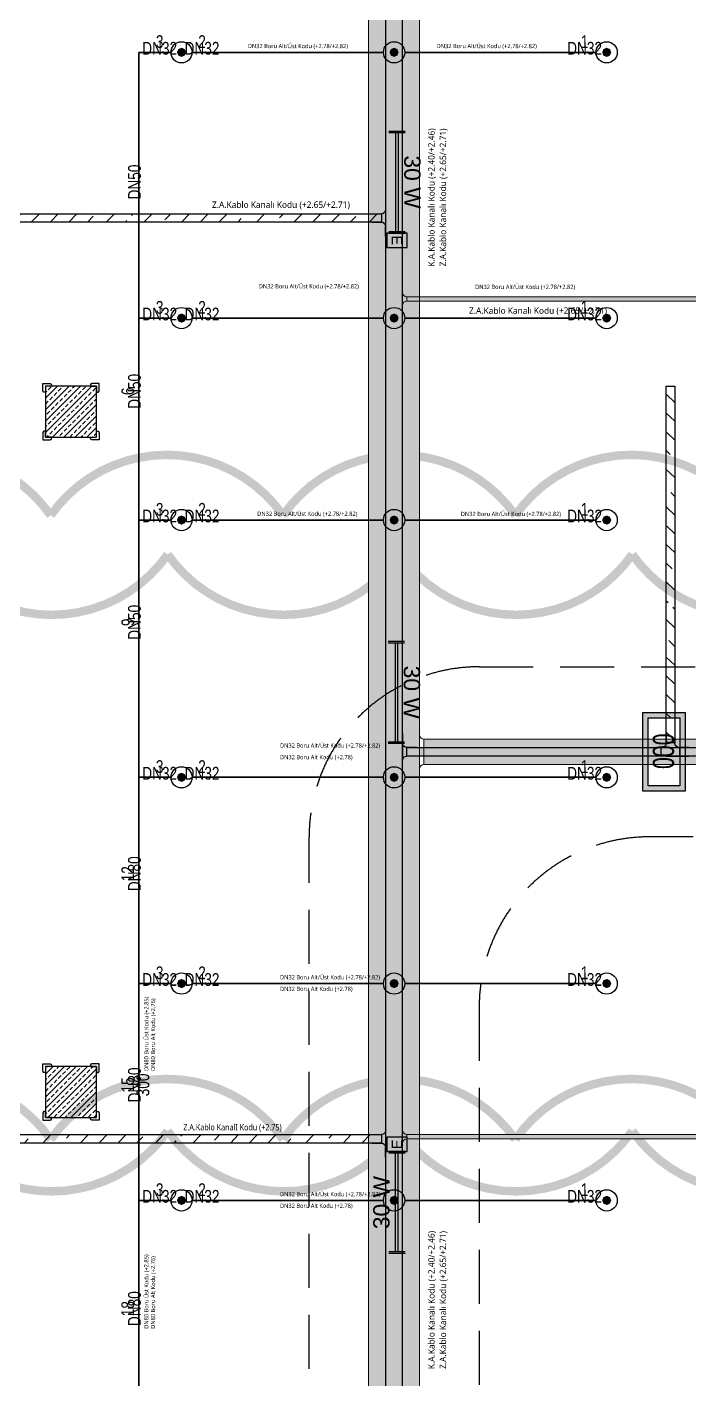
# Model space of a CAD drawing. Header units: millimetres. Extents: x -379292 to 1221486, y 92049 to 447512.
# Drawn here: x -234272 to -226488, y 261244 to 277142 of the extents above; entities that cross this region are included whole.
import ezdxf
from ezdxf.enums import TextEntityAlignment as Align

# ---------------------------------------------------------------- set-up
doc = ezdxf.new("R2010")
doc.units = ezdxf.units.MM
doc.linetypes.add('HIDDEN', pattern=[9.525, 6.35, -3.175])
for name, color, linetype in [('-M-YNGN-SPR-YUK', 7, 'Continuous'), ('-M-YNGN-ZON1-CAP-', 7, 'Continuous'), ('-M-YNGN-ZON1-SPR-', 7, 'Continuous'), ('05_HATCH CONCRETE', 141, 'Continuous'), ('05_SYMBOL', 2, 'Continuous'), ('08_ARAÇ SAYIM', 140, 'Continuous'), ('08_LAMP', 4, 'Continuous'), ('E_CT_ZA', 6, 'Continuous')]:
    doc.layers.add(name, color=color, linetype=linetype)
for name, color, linetype, lineweight in [('-M-YNGN-ZON1', 5, 'SP', 30), ('0-KRCN-SHT YAĞMURSUYUBORUSU-100', 3, 'PISSU_LINE50', 35), ('E_CT_AYDINLATMA', 3, 'Continuous', 9), ('E_CT_KA', 4, 'Continuous', 9), ('E_CT_KIRMIZI', 1, 'Continuous', 9)]:
    doc.layers.add(name, color=color, linetype=linetype, lineweight=lineweight)
doc.styles.add('CIZGI', font='tahoma.ttf', dxfattribs={"width": 0.8, "oblique": 20})
doc.styles.add('MUF', font='isocpeur.ttf')
doc.styles.add('PIPESIZE', font='hcad.shx', dxfattribs={"width": 0.8})
doc.styles.add('SPR-NOT', font='romans.shx')
doc.styles.get("Standard").update_dxf_attribs({"font": 'segoeuil.ttf'})
doc.styles.add('WMF-Arial', font='TURK.SHX')
doc.styles.add('YAZI-2', font='arial.ttf', dxfattribs={"height": 2})
doc.linetypes.add('PISSU_LINE50', pattern='A,50,-10,["C",MUF,S=10,R=0,X=1,Y=-5],0', length=60)
doc.linetypes.add('SP', pattern='A,2,-0.1,["SP",CIZGI,S=0.14,R=0.2,X=0,Y=-0.07],-0.255', length=2.355)
pattern_1 = [(225, (905000, -3e-07), (67.351921, -67.351921), []), (225, (904932.65, -3e-07), (67.351921, -67.351921), [47.625, -23.8125])]

# ---------------------------------------------------------------- blocks, each defined once
blk = doc.blocks.new('bariyer')
at = {"color": 8, "ltscale": 25}
blk.add_lwpolyline([(0, -70), (15, -70, 0.414214), (30, -55), (30, 30), (-55, 30, 0.414214), (-70, 15), (-70, 0), (0, 0)], format="xyb", close=True, dxfattribs=at)
blk = doc.blocks.new('OtoParkBodrumKatMimari')
at = {"layer": '05_HATCH CONCRETE'}
h = blk.add_hatch(dxfattribs=at)
h.set_pattern_fill('ANSI33', color=8, scale=15, angle=180, style=0)
h.set_pattern_definition(pattern_1)
h.paths.add_polyline_path([(12900, 172100), (12300, 172100), (12300, 171500), (12900, 171500)])
h = blk.add_hatch(dxfattribs=at)
h.set_pattern_fill('ANSI33', color=8, scale=15, angle=180, style=0)
h.set_pattern_definition(pattern_1)
h.paths.add_polyline_path([(12900, 164100), (12300, 164100), (12300, 163500), (12900, 163500)])
at = {"color": 5}
for points in [[(12900, 172100), (12300, 172100), (12300, 171500), (12900, 171500)], [(12900, 164100), (12300, 164100), (12300, 163500), (12900, 163500)]]:
    blk.add_lwpolyline(points, close=True, dxfattribs=at)
at = {"layer": '05_SYMBOL', "color": 252, "linetype": 'HIDDEN', "ltscale": 100}
blk.add_lwpolyline([(17400, 168800, 0.414214), (15400, 166800)], format="xyb", dxfattribs=at)
for points in [[(17400, 168800), (130500, 168800)], [(15400, 51961), (15400, 166800)]]:
    blk.add_lwpolyline(points, dxfattribs=at)
blk.add_lwpolyline([(130500, 154800), (130500, 164800, 0.414214), (128500, 166800), (19400, 166800, 0.414214), (17400, 164800), (17400, 154800, 0.414214), (19400, 152800), (128500, 152800, 0.414214)], format="xyb", close=True, dxfattribs=at)
at = {"layer": '05_SYMBOL', "color": 8, "xscale": -1}
for p in [(12300, 172100), (12300, 164100)]:
    blk.add_blockref('bariyer', p, dxfattribs=at)
at = {"layer": '05_SYMBOL', "color": 8}
for p in [(12900, 172100), (12900, 164100)]:
    blk.add_blockref('bariyer', p, dxfattribs=at)
at = {"layer": '05_SYMBOL', "color": 8, "rotation": 180}
for p in [(12300, 171500), (12300, 163500)]:
    blk.add_blockref('bariyer', p, dxfattribs=at)
at = {"layer": '05_SYMBOL', "color": 8, "xscale": -1, "rotation": 180}
for p in [(12900, 171500), (12900, 163500)]:
    blk.add_blockref('bariyer', p, dxfattribs=at)
blk = doc.blocks.new('SP-C-UP-12')
at = {"ltscale": 10}
blk.add_line((0, 0), (0, 0), dxfattribs=at)
at = {"color": 1, "linetype": 'Continuous'}
blk.add_circle((0, 0), 12.5, dxfattribs=at)
at = {"ltscale": 10}
for points in [[(-5.4, 0), (-3.8, 3.8), (-3.8, -3.8), (0, 5.4)], [(-3.8, -3.8), (0, 5.4), (0, -5.4), (3.8, 3.8)], [(0, -5.4), (3.8, 3.8), (3.8, -3.8), (5.4, 0)]]:
    blk.add_solid(points, dxfattribs=at)
at = {"layer": '-M-YNGN-SPR-YUK', "style": 'SPR-NOT', "width": 0.5, "flags": 9}
for tag, p in [('YUK', (0, 17.8)), ('CAP', (0, 14.4)), ('TIP', (0.2, 10.8))]:
    blk.add_attdef(tag, text='', height=2.5, dxfattribs=at).set_placement(p, align=Align.MIDDLE_CENTER)
blk = doc.blocks.new('A$C69E769C9')
at = {"layer": '-M-YNGN-ZON1', "linetype": 'SP', "ltscale": 500}
for p, q in [((414.8, 2880.3), (377.3, 2880.3)), ((377.3, 0), (377.3, 2880.3)), ((552.3, 2880.3), (439.8, 2880.3)), ((552.3, 2880.3), (664.8, 2880.3)), ((689.8, 2880.3), (914.8, 2880.3)), ((414.8, 2567.8), (377.3, 2567.8)), ((552.3, 2567.8), (439.8, 2567.8)), ((552.3, 2567.8), (664.8, 2567.8)), ((689.8, 2567.8), (914.8, 2567.8)), ((414.8, 2330.3), (377.3, 2330.3)), ((552.3, 2330.3), (439.8, 2330.3)), ((552.3, 2330.3), (664.8, 2330.3)), ((689.8, 2330.3), (914.8, 2330.3)), ((414.8, 2027.8), (377.3, 2027.8)), ((552.3, 2027.8), (439.8, 2027.8)), ((552.3, 2027.8), (664.8, 2027.8)), ((689.8, 2027.8), (914.8, 2027.8)), ((414.8, 1785.3), (377.3, 1785.3)), ((552.3, 1785.3), (439.8, 1785.3)), ((552.3, 1785.3), (664.8, 1785.3)), ((689.8, 1785.3), (914.8, 1785.3)), ((414.8, 1530.3), (377.3, 1530.3)), ((552.3, 1530.3), (439.8, 1530.3)), ((552.3, 1530.3), (664.8, 1530.3)), ((689.8, 1530.3), (914.8, 1530.3))]:
    blk.add_line(p, q, dxfattribs=at)
at = {"layer": '-M-YNGN-ZON1-SPR-', "linetype": 'Continuous'}
for p in [(427.3, 2880.3), (677.3, 2880.3), (927.3, 2880.3), (427.3, 2567.8), (677.3, 2567.8), (927.3, 2567.8), (427.3, 2330.3), (677.3, 2330.3), (927.3, 2330.3), (427.3, 2027.8), (677.3, 2027.8), (927.3, 2027.8), (427.3, 1785.3), (677.3, 1785.3), (927.3, 1785.3), (427.3, 1530.3), (677.3, 1530.3), (927.3, 1530.3)]:
    blk.add_blockref('SP-C-UP-12', p, dxfattribs=at)
at = {"layer": '-M-YNGN-ZON1-CAP-', "color": 6, "ltscale": 20, "style": 'PIPESIZE', "width": 0.8}
for s, p in [('3', (401.6, 2892.9)), ('2', (451.4, 2892.9)), ('1', (901.3, 2892.9)), ('3', (401.6, 2580.4)), ('2', (451.4, 2580.4)), ('1', (901.3, 2580.4)), ('3', (401.6, 2342.9)), ('2', (451.4, 2342.9)), ('1', (901.3, 2342.9)), ('3', (401.6, 2040.4)), ('2', (451.4, 2040.4)), ('1', (901.3, 2040.4)), ('3', (401.6, 1797.9)), ('2', (451.4, 1797.9)), ('1', (901.3, 1797.9)), ('3', (401.6, 1542.9)), ('2', (451.4, 1542.9)), ('1', (901.3, 1542.9))]:
    blk.add_text(s, height=15, dxfattribs=at).set_placement(p, align=Align.MIDDLE_CENTER)
at = {"layer": '-M-YNGN-ZON1-CAP-', "ltscale": 20, "style": 'PIPESIZE', "width": 0.8}
for p in [(401.6, 2885.1), (451.4, 2885.1), (901.3, 2885.1), (401.6, 2572.6), (451.4, 2572.6), (901.3, 2572.6), (401.6, 2335.1), (451.4, 2335.1), (901.3, 2335.1), (401.6, 2032.6), (451.4, 2032.6), (901.3, 2032.6), (401.6, 1790.1), (451.4, 1790.1), (901.3, 1790.1), (401.6, 1535.1), (451.4, 1535.1), (901.3, 1535.1)]:
    blk.add_text('DN32', height=15, dxfattribs=at).set_placement(p, align=Align.MIDDLE_CENTER)
for s, p in [('DN50', (371.9, 2727.8)), ('DN50', (371.9, 2481.7)), ('DN50', (371.9, 2210.1)), ('DN80', (371.9, 1914.4)), ('DN80', (371.9, 1666.1)), ('300', (381.9, 1666.1)), ('DN80', (371.9, 1403))]:
    blk.add_text(s, height=15, rotation=90, dxfattribs=at).set_placement(p, align=Align.MIDDLE_CENTER)
at = {"layer": '-M-YNGN-ZON1-CAP-', "color": 6, "ltscale": 20, "style": 'PIPESIZE', "width": 0.8}
for s, p in [('6', (364.1, 2481.7)), ('9', (364.1, 2210.1)), ('12', (364.1, 1914.4)), ('15', (364.1, 1666.1)), ('18', (364.1, 1403))]:
    blk.add_text(s, height=15, rotation=90, dxfattribs=at).set_placement(p, align=Align.MIDDLE_CENTER)
blk = doc.blocks.new('*U655')
h = blk.add_hatch()
h.set_pattern_fill('ANSI33', color=0, scale=50, angle=1, style=0)
h.paths.add_polyline_path([(-115024, 100), (-249, 100), (-249, 0), (-115024, 0)])
at = {"color": 0}
blk.add_lwpolyline([(-115024, 100), (-249, 100), (-249, 0), (-115024, 0)], close=True, dxfattribs=at)
at = {"ltscale": 25, "flags": 1}
for tag, p in [('YUKSEKLIK', (-229, -149)), ('KALINLIK', (-229, -213))]:
    blk.add_attdef(tag, p, '', height=50, dxfattribs=at)
blk = doc.blocks.new('*U662')
h = blk.add_hatch()
h.set_pattern_fill('ANSI33', color=0, scale=50, angle=1, style=0)
h.paths.add_polyline_path([(-10769, 100), (17, 100), (17, 0), (-10769, 0)])
at = {"color": 0}
blk.add_lwpolyline([(-10769, 100), (17, 100), (17, 0), (-10769, 0)], close=True, dxfattribs=at)
at = {"ltscale": 25, "flags": 1}
for tag, p in [('YUKSEKLIK', (-229, -149)), ('KALINLIK', (-229, -213))]:
    blk.add_attdef(tag, p, '', height=50, dxfattribs=at)
blk = doc.blocks.new('*U172')
at = {"color": 0}
for p, q in [((-164, 164), (-50, 164)), ((-50, 164), (-50, 167)), ((-50, 167), (150, 167)), ((150, 167), (150, 164)), ((264, 164), (150, 164)), ((0, 0), (0, 114)), ((100, 114), (0, 114)), ((100, 0), (100, 114))]:
    blk.add_line(p, q, dxfattribs=at)
for centre, start, end in [((-50, 114), 0, 90), ((150, 114), 90, 180)]:
    blk.add_arc(centre, 50, start, end, dxfattribs=at)
blk = doc.blocks.new('*U674')
h = blk.add_hatch()
h.set_pattern_fill('ANSI33', color=0, scale=50, angle=1, style=0)
h.paths.add_polyline_path([(-115637, 200), (9483, 200), (9483, 0), (-115637, 0)])
at = {"color": 0}
blk.add_lwpolyline([(-115637, 200), (9483, 200), (9483, 0), (-115637, 0)], close=True, dxfattribs=at)
at = {"ltscale": 25, "flags": 1}
for tag, p in [('YUKSEKLIK', (-229, -149)), ('KALINLIK', (-229, -213))]:
    blk.add_attdef(tag, p, '', height=50, dxfattribs=at)
blk = doc.blocks.new('*U183')
at = {"color": 0}
for p, q in [((-164, 164), (-50, 164)), ((-50, 164), (-50, 167)), ((-50, 167), (150, 167)), ((150, 167), (150, 164)), ((264, 164), (150, 164)), ((0, 0), (0, 114)), ((100, 114), (0, 114)), ((100, 0), (100, 114))]:
    blk.add_line(p, q, dxfattribs=at)
for centre, start, end in [((-50, 114), 0, 90), ((150, 114), 90, 180)]:
    blk.add_arc(centre, 50, start, end, dxfattribs=at)
blk = doc.blocks.new('*U721')
h = blk.add_hatch()
h.set_pattern_fill('ANSI33', color=0, scale=50, angle=1, style=0)
h.paths.add_polyline_path([(-122433, 600), (2779, 600), (2779, 0), (-122433, 0)])
at = {"color": 0}
blk.add_lwpolyline([(-122433, 600), (2779, 600), (2779, 0), (-122433, 0)], close=True, dxfattribs=at)
at = {"ltscale": 25, "flags": 1}
for tag, p in [('YUKSEKLIK', (-229, -149)), ('KALINLIK', (-229, -213))]:
    blk.add_attdef(tag, p, '', height=50, dxfattribs=at)
blk = doc.blocks.new('*U722')
h = blk.add_hatch()
h.set_pattern_fill('ANSI33', color=0, scale=50, angle=1, style=0)
h.paths.add_polyline_path([(-115264, 300), (-889, 300), (-889, 0), (-115264, 0)])
at = {"color": 0}
blk.add_lwpolyline([(-115264, 300), (-889, 300), (-889, 0), (-115264, 0)], close=True, dxfattribs=at)
at = {"ltscale": 25, "flags": 1}
for tag, p in [('YUKSEKLIK', (-229, -149)), ('KALINLIK', (-229, -213))]:
    blk.add_attdef(tag, p, '', height=50, dxfattribs=at)
blk = doc.blocks.new('*U746')
h = blk.add_hatch()
h.set_pattern_fill('ANSI33', color=0, scale=50, angle=1, style=0)
h.paths.add_polyline_path([(-53157, 50), (113, 50), (113, 0), (-53157, 0)])
at = {"color": 0}
blk.add_lwpolyline([(-53157, 50), (113, 50), (113, 0), (-53157, 0)], close=True, dxfattribs=at)
at = {"ltscale": 25, "flags": 1}
for tag, p in [('YUKSEKLIK', (-229, -149)), ('KALINLIK', (-229, -213))]:
    blk.add_attdef(tag, p, '', height=50, dxfattribs=at)
blk = doc.blocks.new('*U747')
h = blk.add_hatch()
h.set_pattern_fill('ANSI33', color=0, scale=50, angle=1, style=0)
h.paths.add_polyline_path([(-53141, 50), (111, 50), (111, 0), (-53141, 0)])
at = {"color": 0}
blk.add_lwpolyline([(-53141, 50), (111, 50), (111, 0), (-53141, 0)], close=True, dxfattribs=at)
at = {"ltscale": 25, "flags": 1}
for tag, p in [('YUKSEKLIK', (-229, -149)), ('KALINLIK', (-229, -213))]:
    blk.add_attdef(tag, p, '', height=50, dxfattribs=at)
blk = doc.blocks.new('*U317')
at = {"color": 0}
for p, q in [((-164, 164), (-50, 164)), ((-50, 164), (-50, 167)), ((-50, 167), (100, 167)), ((100, 167), (100, 164)), ((214, 164), (100, 164)), ((0, 0), (0, 114)), ((50, 114), (0, 114)), ((50, 0), (50, 114))]:
    blk.add_line(p, q, dxfattribs=at)
for centre, start, end in [((-50, 114), 0, 90), ((100, 114), 90, 180)]:
    blk.add_arc(centre, 50, start, end, dxfattribs=at)
blk = doc.blocks.new('*U318')
at = {"color": 0}
for p, q in [((-164, 164), (-50, 164)), ((-50, 164), (-50, 167)), ((-50, 167), (100, 167)), ((100, 167), (100, 164)), ((214, 164), (100, 164)), ((0, 0), (0, 114)), ((50, 114), (0, 114)), ((50, 0), (50, 114))]:
    blk.add_line(p, q, dxfattribs=at)
for centre, start, end in [((-50, 114), 0, 90), ((100, 114), 90, 180)]:
    blk.add_arc(centre, 50, start, end, dxfattribs=at)
blk = doc.blocks.new('*U871')
h = blk.add_hatch()
h.set_pattern_fill('ANSI33', color=0, scale=50, angle=1, style=0)
h.paths.add_polyline_path([(-3888, 100), (302, 100), (302, 0), (-3888, 0)])
at = {"color": 0}
blk.add_lwpolyline([(-3888, 100), (302, 100), (302, 0), (-3888, 0)], close=True, dxfattribs=at)
at = {"ltscale": 25, "flags": 1}
for tag, p in [('YUKSEKLIK', (-229, -149)), ('KALINLIK', (-229, -213))]:
    blk.add_attdef(tag, p, '', height=50, dxfattribs=at)
blk = doc.blocks.new('*U375')
at = {"color": 0}
for p, q in [((264, 264), (-164, 264)), ((-164, 164), (-50, 164)), ((-60, 264), (-60, 164)), ((0, 264), (264, 264)), ((264, 164), (150, 164)), ((160, 264), (160, 164)), ((0, 0), (0, 114)), ((0, 104), (100, 104)), ((100, 0), (100, 114))]:
    blk.add_line(p, q, dxfattribs=at)
for centre, start, end in [((-50, 114), 0, 90), ((150, 114), 90, 180)]:
    blk.add_arc(centre, 50, start, end, dxfattribs=at)
blk = doc.blocks.new('*U953')
h = blk.add_hatch()
h.set_pattern_fill('ANSI33', color=0, scale=50, angle=1, style=0)
h.paths.add_polyline_path([(-11473, 100), (17, 100), (17, 0), (-11473, 0)])
at = {"color": 0}
blk.add_lwpolyline([(-11473, 100), (17, 100), (17, 0), (-11473, 0)], close=True, dxfattribs=at)
at = {"ltscale": 25, "flags": 1}
for tag, p in [('YUKSEKLIK', (-229, -149)), ('KALINLIK', (-229, -213))]:
    blk.add_attdef(tag, p, '', height=50, dxfattribs=at)
blk = doc.blocks.new('*U444')
at = {"color": 0}
for p, q in [((-164, 164), (-50, 164)), ((-50, 164), (-50, 167)), ((-50, 167), (150, 167)), ((150, 167), (150, 164)), ((264, 164), (150, 164)), ((0, 0), (0, 114)), ((100, 114), (0, 114)), ((100, 0), (100, 114))]:
    blk.add_line(p, q, dxfattribs=at)
for centre, start, end in [((-50, 114), 0, 90), ((150, 114), 90, 180)]:
    blk.add_arc(centre, 50, start, end, dxfattribs=at)
blk = doc.blocks.new('*U472')
at = {"color": 0}
for p, q in [((-164, 164), (-50, 164)), ((-50, 164), (-50, 167)), ((-50, 167), (350, 167)), ((350, 167), (350, 164)), ((464, 164), (350, 164)), ((0, 0), (0, 114)), ((300, 114), (0, 114)), ((300, 0), (300, 114))]:
    blk.add_line(p, q, dxfattribs=at)
for centre, start, end in [((-50, 114), 0, 90), ((350, 114), 90, 180)]:
    blk.add_arc(centre, 50, start, end, dxfattribs=at)
blk = doc.blocks.new('40 W SIVA ÜSTÜ ETANJ LED 50--')
at = {"layer": '08_LAMP'}
for p, q in [((-625, -100), (-625, 100)), ((-605, -100), (-605, 100)), ((-605, 15), (605, 15)), ((605, -100), (605, 100)), ((625, -100), (625, 100)), ((-605, -15), (605, -15))]:
    blk.add_line(p, q, dxfattribs=at)
at = {"layer": '08_LAMP', "color": 2, "style": 'YAZI-2'}
blk.add_text('30 W', height=200, dxfattribs=at).set_placement((0, 90), align=Align.CENTER)
blk = doc.blocks.new('40 W SIVA ÜSTÜ ETANJ LED E 50')
at = {"layer": '08_LAMP'}
for p, q in [((-625, -100), (-625, 100)), ((-605, -100), (-605, 100)), ((-605, 15), (605, 15)), ((605, -100), (605, 100)), ((625, -100), (625, 100)), ((-605, -15), (605, -15))]:
    blk.add_line(p, q, dxfattribs=at)
blk.add_lwpolyline([(625, -125), (800, -125), (800, 125), (625, 125)], close=True, dxfattribs=at)
at = {"layer": '08_LAMP', "color": 2, "style": 'YAZI-2'}
blk.add_text('30 W', height=200, dxfattribs=at).set_placement((0, 90), align=Align.CENTER)
blk.add_text('E', height=125, dxfattribs=at).set_placement((713, 0), align=Align.MIDDLE)
blk = doc.blocks.new('TEK YUZLU 1 SATIR 3 KARAKTER')
at = {"layer": '08_ARAÇ SAYIM'}
h = blk.add_hatch(color=7, dxfattribs=at)
h.dxf.hatch_style = 1
h.paths.add_polyline_path([(-40, 43.5), (40, 43.5), (40, 6.2), (-40, 6.2)], flags=16)
h.paths.add_polyline_path([(-46.3, 49.8), (46.3, 49.8), (46.3, 0), (-46.3, 0)])
for points in [[(-46.3, 49.8), (46.3, 49.8), (46.3, 0), (-46.3, 0)], [(-40, 43.5), (40, 43.5), (40, 6.2), (-40, 6.2)]]:
    blk.add_lwpolyline(points, close=True, dxfattribs=at)
at = {"layer": '08_ARAÇ SAYIM', "color": 7, "style": 'WMF-Arial', "width": 0.75}
blk.add_text('000', height=25, dxfattribs=at).set_placement((0.7, 12.9), align=Align.CENTER)

msp = doc.modelspace()

# ---------------------------------------------------------------- block references
at = {"color": 8}
msp.add_blockref('OtoParkBodrumKatMimari', (-246354.8, 100818.8), dxfattribs=at)

# ---------------------------------------------------------------- next in the draw order: linework, layer by layer
at = {"color": 30, "const_width": 100}
for points in [[(-224422.3, 270940.5, -0.5205671), (-227154.2, 270940.5, -0.5205671), (-229886.1, 270940.5, -0.5205671), (-232618, 270940.5, -0.5205671), (-235349.9, 270940.5, -0.5205671), (-238081.8, 270940.5, -0.5205671), (-240813.7, 270940.5, -0.5205671), (-243545.6, 270940.5, -0.5205671), (-246277.5, 270940.5, -0.5205671), (-249009.4, 270940.5, -0.5205671), (-251741.3, 270940.5, -0.5205671), (-253116.5, 272297.2, -0.5205671), (-253116.5, 275029.1, -0.5205671), (-253116.5, 278178.7, -0.5205671), (-250384.6, 278178.7, -0.5205671), (-247652.7, 278178.7, -0.5205671), (-244920.8, 278178.7, -0.5205671), (-242188.9, 278178.7, -0.5205671), (-239457, 278178.7, -0.5205671), (-236725.1, 278178.7, -0.5205671), (-233993.2, 278178.7, -0.5205671), (-231261.3, 278178.7, -0.5205671), (-228529.4, 278178.7, -0.5205671), (-225797.5, 278178.7, -0.5205671)], [(-224422.3, 264161.4, -0.5205671), (-227154.2, 264161.4, -0.5205671), (-229886.1, 264161.4, -0.5205671), (-232618, 264161.4, -0.5205671), (-235349.9, 264161.4, -0.5205671), (-238081.8, 264161.4, -0.5205671), (-240813.7, 264161.4, -0.5205671), (-243545.6, 264161.4, -0.5205671), (-246277.5, 264161.4, -0.5205671), (-249009.4, 264161.4, -0.5205671), (-251741.3, 264161.4, -0.5205671), (-253116.5, 265518.1, -0.5205671), (-253116.5, 268250, -0.5205671), (-253116.5, 271399.6, -0.5205671), (-250384.6, 271399.6, -0.5205671), (-247652.7, 271399.6, -0.5205671), (-244920.8, 271399.6, -0.5205671), (-242188.9, 271399.6, -0.5205671), (-239457, 271399.6, -0.5205671), (-236725.1, 271399.6, -0.5205671), (-233993.2, 271399.6, -0.5205671), (-231261.3, 271399.6, -0.5205671), (-228529.4, 271399.6, -0.5205671), (-225797.5, 271399.6, -0.5205671)], [(-224422.3, 256823, -0.5205671), (-227154.2, 256823, -0.5205671), (-229886.1, 256823, -0.5205671), (-232618, 256823, -0.5205671), (-235349.9, 256823, -0.5205671), (-238081.8, 256823, -0.5205671), (-240813.7, 256823, -0.5205671), (-243545.6, 256823, -0.5205671), (-246277.5, 256823, -0.5205671), (-249009.4, 256823, -0.5205671), (-251741.3, 256823, -0.5205671), (-253116.5, 258179.7, -0.5205671), (-253116.5, 260911.6, -0.5205671), (-253116.5, 264061.1, -0.5205671), (-250384.6, 264061.1, -0.5205671), (-247652.7, 264061.1, -0.5205671), (-244920.8, 264061.1, -0.5205671), (-242188.9, 264061.1, -0.5205671), (-239457, 264061.1, -0.5205671), (-236725.1, 264061.1, -0.5205671), (-233993.2, 264061.1, -0.5205671), (-231261.3, 264061.1, -0.5205671), (-228529.4, 264061.1, -0.5205671), (-225797.5, 264061.1, -0.5205671)]]:
    msp.add_lwpolyline(points, format="xyb", dxfattribs=at)

# ---------------------------------------------------------------- next in the draw order: block references
at = {"layer": '-M-YNGN-ZON1', "ltscale": 25, "xscale": 10, "yscale": 10, "zscale": 10}
msp.add_blockref('A$C69E769C9', (-236728.2, 248041), dxfattribs=at)
at = {"layer": '08_ARAÇ SAYIM', "xscale": 10, "yscale": 10, "zscale": 10, "rotation": 90}
msp.add_blockref('TEK YUZLU 1 SATIR 3 KARAKTER', (-226534, 268618.8), dxfattribs=at)
at = {"layer": '08_LAMP'}
for name, p, xscale, yscale, zscale, rotation in [('40 W SIVA ÜSTÜ ETANJ LED E 50', (-229922.5, 275318.8), 0.96, 0.96, 0.96, 270), ('40 W SIVA ÜSTÜ ETANJ LED 50--', (-229928.8, 269318.8), 0.96, 0.96, 0.96, 270), ('40 W SIVA ÜSTÜ ETANJ LED E 50', (-229922.6, 263318.8), 0.9600000000000062, 0.9600000000000062, 0.9600000000000062, 90)]:
    msp.add_blockref(name, p, dxfattribs=dict(at, xscale=xscale, yscale=yscale, zscale=zscale, rotation=rotation))
at = {"layer": 'E_CT_AYDINLATMA', "color": 2, "rotation": 90}
msp.add_blockref('*U472', (-229490.8, 268468.2), dxfattribs=at)
at = {"layer": 'E_CT_KA', "color": 6, "rotation": 270}
msp.add_blockref('*U721', (-230254.8, 155155.9), dxfattribs=at)
at = {"layer": 'E_CT_KA', "rotation": 180}
msp.add_blockref('*U722', (-230494.1, 268768.8), dxfattribs=at)
at = {"layer": 'E_CT_KIRMIZI', "color": 2, "xscale": -1, "rotation": 89.99999999999997}
msp.add_blockref('*U318', (-229690.8, 273969.8), dxfattribs=at)
at = {"layer": 'E_CT_KIRMIZI', "color": 1, "rotation": 180}
for name, p in [('*U747', (-229694.1, 273969.8)), ('*U746', (-229692.1, 264118.8))]:
    msp.add_blockref(name, p, dxfattribs=at)
at = {"layer": 'E_CT_KIRMIZI', "color": 2, "rotation": 90}
msp.add_blockref('*U317', (-229690.8, 264068.8), dxfattribs=at)
at = {"layer": 'E_CT_ZA', "color": 30, "xscale": -1, "rotation": 270}
msp.add_blockref('*U674', (-230054.8, 268106.2), dxfattribs=at)
at = {"layer": 'E_CT_ZA', "color": 2, "xscale": -1}
for name, p, rotation in [('*U444', (-230218.8, 274846.8), 270), ('*U183', (-229690.8, 268668.8), 89.99999999999997), ('*U375', (-226754.8, 268832.8), 180), ('*U172', (-230218.8, 264017.7), 270)]:
    msp.add_blockref(name, p, dxfattribs=dict(at, rotation=rotation))
at = {"layer": 'E_CT_ZA', "color": 112}
for name, p in [('*U953', (-230121.5, 274846.8)), ('*U662', (-230121.5, 264017.7))]:
    msp.add_blockref(name, p, dxfattribs=at)
for name, p, rotation in [('*U871', (-226754.8, 269031.1), 270), ('*U655', (-230054.1, 268668.8), 180)]:
    msp.add_blockref(name, p, dxfattribs=dict(at, rotation=rotation))

# ---------------------------------------------------------------- next in the draw order: texts
at = {"layer": '0-KRCN-SHT YAĞMURSUYUBORUSU-100'}
for s, height, p in [('DN32 Boru Alt/Üst Kodu (+2.78/+2.82)', 50, (-231676.2, 276893.1)), ('DN32 Boru Alt/Üst Kodu (+2.78/+2.82)', 50, (-229455.1, 276893.1)), ('Z.A.Kablo Kanalı Kodu (+2.65/+2.71)', 75, (-232096.4, 275015.1)), ('DN32 Boru Alt/Üst Kodu (+2.78/+2.82)', 50, (-231546.8, 274068.1)), ('DN32 Boru Alt/Üst Kodu (+2.78/+2.82)', 50, (-229003.2, 274061.2)), ('Z.A.Kablo Kanalı Kodu (+2.65/+2.71)', 75, (-229073.8, 273769.4)), ('DN32 Boru Alt/Üst Kodu (+2.78/+2.82)', 50, (-231564.3, 271393.1)), ('DN32 Boru Alt/Üst Kodu (+2.78/+2.82)', 50, (-229170.9, 271391)), ('DN32 Boru Alt/Üst Kodu (+2.78/+2.82)', 50, (-231296.9, 268668.1)), ('DN32 Boru Alt Kodu (+2.78)', 50, (-231296.9, 268531.2)), ('DN32 Boru Alt/Üst Kodu (+2.78/+2.82)', 50, (-231296.9, 265943.1)), ('DN32 Boru Alt Kodu (+2.78)', 50, (-231296.9, 265806.2)), ('DN32 Boru Alt/Üst Kodu (+2.78/+2.82)', 50, (-231296.9, 263393.1)), ('DN32 Boru Alt Kodu (+2.78)', 50, (-231296.9, 263256.2))]:
    msp.add_text(s, height=height, dxfattribs=at).set_placement(p)
for s, height, p in [('K.A.Kablo Kanalı Kodu (+2.40/+2.46)', 75, (-229479.2, 274324.3)), ('Z.A.Kablo Kanalı Kodu (+2.65/+2.71)', 75, (-229343.5, 274327.2)), ('DN80 Boru Üst Kodu (+2.85)', 50, (-232844.4, 264865.3)), ('DN80 Boru Alt Kodu (+2.76)', 50, (-232765.1, 264865.3)), ('K.A.Kablo Kanalı Kodu (+2.40/+2.46)', 75, (-229479.2, 261360)), ('Z.A.Kablo Kanalı Kodu (+2.65/+2.71)', 75, (-229343.5, 261362.8)), ('DN80 Boru Üst Kodu (+2.85)', 50, (-232844.4, 261834.5)), ('DN80 Boru Alt Kodu (+2.76)', 50, (-232765.1, 261834.5))]:
    msp.add_text(s, height=height, rotation=90, dxfattribs=at).set_placement(p)
at = {"layer": '0-KRCN-SHT YAĞMURSUYUBORUSU-100', "width": 0.8}
msp.add_text('Z.A.Kablo KanalI Kodu (+2.75)', height=75, dxfattribs=at).set_placement((-232433.8, 264166.9))

doc.saveas('drawing.dxf')
